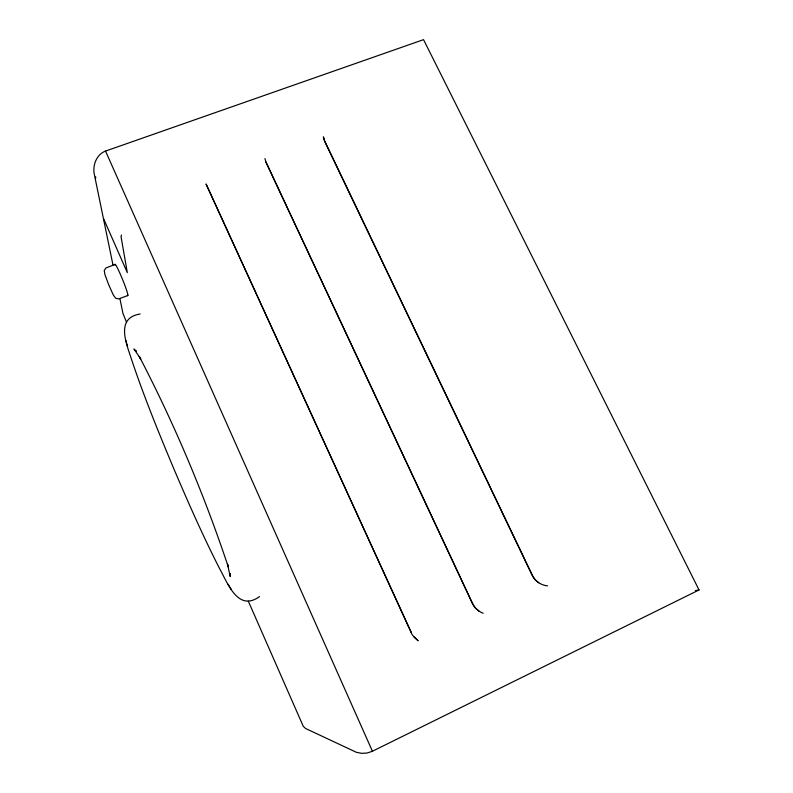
<?xml version="1.0" encoding="UTF-8"?>
<svg xmlns="http://www.w3.org/2000/svg" width="793" height="793" viewBox="0 0 793 793"><rect width="100%" height="100%" fill="white"/><g stroke="black" fill="none" stroke-linecap="round" stroke-linejoin="round"><path stroke-width="1.19" d="M230.228 574.568L230.307 573.508L230.218 576.6L227.522 564.16L228.285 566.876C204.188 494.624 174.47 424.027 139.3 356.463L140.757 358.971L133.948 348.989L136.267 351.15L135.504 350.605M95.487 178.871L95.725 176.879M121.398 235.025L121.071 236.829L127.316 272.633L103.734 219.046M248.298 601.134L303.283 726.348L305.583 728.48L356.424 752.319L361.846 753.35L367.308 752.983L372.432 751.249L699.039 589.952L423.541 39.65L105.528 151.076C96.786 154.338 92.89 164.359 94.07 173.132L112.993 265.04M115.154 264.406L105.905 267.994L104.24 270.482L104.924 274.576L108.572 284.4L113.161 294.709L115.649 298.237L118.613 298.911L127.812 295.551M259.509 596.604C238.049 612.127 227.849 583.45 219.879 569.166C203.067 536.306 188.209 502.484 173.736 468.544C158.58 432.413 143.761 396.084 131.351 358.892C126.553 343.795 115.144 317.953 140.143 313.998M695.402 590.587L699.039 589.952M547.527 585.809C542.521 585.64 535.196 581.844 532.331 575.629L324.624 141.273L323.366 136.862L324.595 140.827L532.509 575.609L535.126 579.594L538.734 582.776M483.185 613.247C479.468 611.968 474.581 608.3 472.618 603.889L266.121 162.575L264.921 158.58M479.002 611.175L475.364 607.944L472.747 603.889L266.032 162.139M413.976 636.967C424.929 646.602 411.121 635.292 411.369 632.873L206.051 183.976L411.428 632.903M228.176 584.302L229.524 586.542M229.881 587.107L231.269 589.417M105.528 151.076L372.432 751.249M126.503 322.216L122.955 313.413L119.971 298.902M125.948 340.475L126.642 343.101M126.88 343.934L127.544 346.472M114.995 265.04A16.94 1.219 67.8 0 1 122.509 279.354A16.94 1.219 67.8 0 1 127.366 295.274"/></g></svg>
